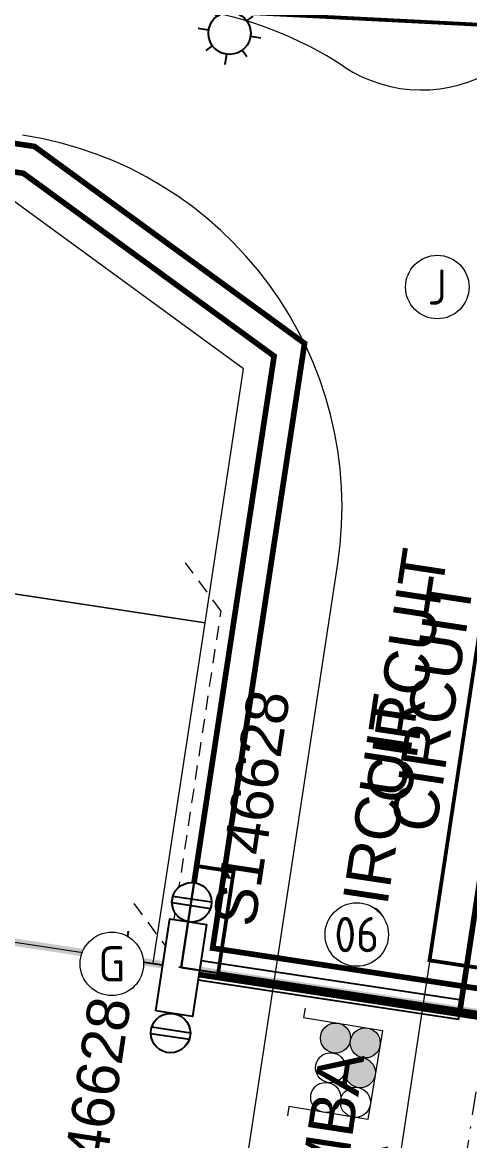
# Model space of a CAD drawing. Header units: metres. Extents: x 277548 to 280124, y 6243677 to 6246862.
# Drawn here: x 278800.7 to 278824.5, y 6244989.1 to 6245048.6 of the extents above; entities that cross this region are included whole.
import ezdxf
from ezdxf.enums import TextEntityAlignment as Align

# ---------------------------------------------------------------- set-up
doc = ezdxf.new("R2010")
doc.units = ezdxf.units.M
for name, pattern in [('Dash', [5, 3, -2]), ('DASHDOT2', [0.5, 0.25, -0.125, 0, -0.125]), ('PHANTOM2', [1.25, 0.625, -0.125, 0.125, -0.125, 0.125, -0.125]), ('Trench-Service', [1.5, 1, -0.5])]:
    doc.linetypes.add(name, pattern=pattern)
doc.layers.get('0').update_dxf_attribs({"color": 6})
doc.layers.add('_User Measure 240 LV CL', color=6, linetype='Continuous', plot=False)
doc.layers.add('_User Measure 240 LV RL', color=6, linetype='Continuous', plot=False)
for name, color, linetype in [('_User Measure HV', 10, 'Continuous'), ('_User Measure HV RL', 16, 'Continuous'), ('Duct_SP_NEW', 2, 'Continuous'), ('Equip_LV_NEW', 2, 'Continuous'), ('Equip_SP_SL_NEW', 2, 'Continuous'), ('Mains_HV_NEW_U72', 2, 'Continuous'), ('Mains_LV_NEW_T84', 2, 'Continuous'), ('Notes', 7, 'Continuous'), ('Notes_HV_MISC', 7, 'Continuous'), ('Notes_LV_MISC', 7, 'Continuous'), ('Notes_SP_MISC', 7, 'Continuous'), ('Notes_SP_NEW', 2, 'Continuous'), ('Services_SP_NEW_UG', 7, 'Trench-Service'), ('SupportsUG_SP_LV_NEW', 2, 'Continuous'), ('Trench_SP_NEW', 2, 'Continuous')]:
    doc.layers.add(name, color=color, linetype=linetype)
for name, color, linetype, lineweight, true_color in [('_User ZKERB-3-1', 7, 'Continuous', 0, 0x949494), ('_User ZROAD NAMES', 7, 'Continuous', 0, 0xa50000), ('_User ZSTG5-1-1', 7, 'Continuous', 0, 0x0000f0)]:
    doc.layers.add(name, color=color, linetype=linetype, lineweight=lineweight, true_color=true_color)
doc.layers.add('Cadastre Developer_SP_NEW', color=253, linetype='Continuous', lineweight=5)
doc.styles.add('ieISOCP', font='isocp.shx')
doc.styles.add('SL_LABEL', font='arial.ttf')
doc.styles.get("Standard").update_dxf_attribs({"font": 'arial.ttf'})
doc.linetypes.add('Cable New UG', pattern='A,7,-0.25,["x",Standard,S=2,R=0,X=0.2,Y=-0.8],-2.1', length=9.35)
doc.linetypes.add('IE Trench HV', pattern='A,7,-0.2,["/",Standard,S=3,R=0,X=0.6,Y=-1.4],-2.5', length=9.7)

# ---------------------------------------------------------------- blocks, each defined once
blk = doc.blocks.new('PILLAR_NEW')
for tag, height, flags, p in [('ASSET_NUM', 2.25, 8, (2, 4)), ('STREET_CODE', 0.2, 9, (1.5, 2)), ('OWNED_BY', 0.2, 9, (1.5, 1.8)), ('OPERATED_BY', 0.2, 9, (1.5, 1.6))]:
    blk.add_attdef(tag, text='', height=height, dxfattribs=dict(flags=flags)).set_placement(p, align=Align.MIDDLE_LEFT)
blk.add_wipeout([(-2.475, 0.99), (2.475, 0.99), (2.475, -0.99), (-2.475, -0.99)])
at = {"lineweight": -3}
blk.add_lwpolyline([(-2.475, 0.99), (2.475, 0.99), (2.475, -0.99), (-2.475, -0.99)], close=True, dxfattribs=at)
for tag, flags, p in [('STATE', 9, (1.5, 1.2)), ('MAINTAINED_BY', 9, (1.5, 1.4)), ('SUPPORT_TYPE', 9, (1.5, 1)), ('USAGE', 9, (1.5, 0.8)), ('LEGEND', 9, (1.5, 0.6)), ('SUBURB', 9, (1.5, 0.2)), ('STREETNAME', 9, (1.5, 0)), ('PARENT', 9, (1.5, 0.4)), ('Z', 1, (1.5, -0.6)), ('LOCATION', 9, (1.5, -0.2)), ('NOTES', 9, (1.5, -0.4))]:
    blk.add_attdef(tag, text='', height=0.2, dxfattribs=dict(flags=flags)).set_placement(p, align=Align.MIDDLE_LEFT)
blk = doc.blocks.new('*U125')
for p, q in [((0, 5.718), (0, 6.468)), ((-1.458, 5.676), (-1.061, 5.279)), ((1.459, 5.676), (1.061, 5.278)), ((-2.25, 4.218), (-1.5, 4.218)), ((1.5, 4.218), (2.25, 4.218)), ((-1.459, 2.76), (-1.061, 3.157)), ((0, 0), (0, 2.721)), ((1.458, 2.759), (1.061, 3.157)), ((0, 0), (0, 0))]:
    blk.add_line(p, q)
blk.add_circle((0, 4.218), 1.5)
at = {"style": 'SL_LABEL', "flags": 9}
for tag, height, p in [('ASSET_NUM', 2.5, (2, 2)), ('STREET_CODE', 0.2, (0, -0.2))]:
    blk.add_attdef(tag, text='', height=height, dxfattribs=at).set_placement(p, align=Align.MIDDLE_LEFT)
for tag, p, flags in [('Z', (0, 0), 1), ('OPERATED_BY', (0, -9.607), 9)]:
    blk.add_attdef(tag, p, '', height=0.2, dxfattribs=dict(flags=flags))
for tag, height, flags, p in [('CONSTRUCTED_VOLTAGE', 0.2, 9, (0, -0.4)), ('CONTROL_TYPE', 0.2, 9, (0, -0.6)), ('LANTERN_PURPOSE', 0.2, 9, (0, -0.8)), ('OPERATING_VOLTAGE', 0.2, 9, (0, -1.4)), ('ORIENTATION', 0.2, 9, (0, -1.6)), ('LANTERN_TYPE', 0.2, 9, (0, -1)), ('NO_PHASES', 0.2, 9, (0, -1.2)), ('LNUMBER', 2.5, 8, (1.2, -2.8)), ('OWNED_BY', 0.2, 9, (0, -1.8)), ('STATE', 0.2, 9, (0, -2)), ('CEXIST', 0.2, 9, (0, -2.4)), ('USAGE', 0.2, 9, (0, -2.2)), ('CNEW', 0.2, 9, (0, -2.6)), ('CNUMBER', 0.2, 9, (0, -2.8)), ('CREMOVE', 0.2, 9, (0, -3)), ('CREPLACE', 0.2, 9, (0, -3.2)), ('LKINGHEIGHT', 0.2, 9, (0, -3.4)), ('LBRACKET', 0.2, 9, (0, -3.6)), ('LBRACKETVOCAB', 0.2, 9, (0, -3.8)), ('LCATEGORY', 0.2, 9, (0, -4)), ('LCHARGE1', 0.2, 9, (0, -4.2)), ('LCHARGE1PERCENT', 0.2, 9, (0, -4.4)), ('LCHARGE2', 0.2, 9, (0, -4.6)), ('LCHARGE2PERCENT', 0.2, 9, (0, -4.8)), ('LCHARGE3', 0.2, 9, (0, -5)), ('LCHARGE3PERCENT', 0.2, 9, (0, -5.2)), ('LEXIST', 0.2, 9, (0, -5.4)), ('LLAMP', 0.2, 9, (0, -5.6)), ('LLAMPVOCAB', 0.2, 9, (0, -5.8)), ('LMAST', 0.2, 9, (0, -6)), ('LMASTVOCAB', 0.2, 9, (0, -6.2)), ('LNEW', 0.2, 9, (0, -6.4)), ('LANTNUMBER', 0.2, 9, (0, -6.6)), ('LOUTREACH', 0.2, 9, (0, -7)), ('LOUTREACHVOCAB', 0.2, 9, (0, -7.2)), ('LRATECODE', 0.2, 9, (0, -7.4)), ('LREMOVE', 0.2, 9, (0, -7.6)), ('LREPLACE', 0.2, 9, (0, -7.8)), ('LTYPE', 0.2, 9, (0, -8)), ('SUBURB', 0.2, 9, (0, -8.6)), ('STREETNAME', 0.2, 9, (0, -8.8)), ('LTYPEVOCAB', 0.2, 9, (0, -8.2)), ('LEGEND', 0.2, 9, (0, -8.4)), ('LOCATION', 0.2, 9, (0, -9)), ('NOTES', 0.2, 9, (0, -9.2)), ('MAINTAINED_BY', 0.2, 9, (0, -9.863))]:
    blk.add_attdef(tag, text='', height=height, dxfattribs=dict(flags=flags)).set_placement(p, align=Align.MIDDLE_LEFT)
blk = doc.blocks.new('*U126')
for tag, flags, p in [('TYPE', 9, (1.5, -2.6)), ('MAINTAINED_BY', 9, (1.5, -2.2)), ('NUMBER_OF_PHASES', 9, (1.5, -2.4)), ('Z', 1, (1.5, -2.8))]:
    blk.add_attdef(tag, text='', height=0.2, dxfattribs=dict(flags=flags)).set_placement(p, align=Align.MIDDLE_LEFT)
blk.add_wipeout([(1.055, 1.058), (0.914, 1.182), (0.758, 1.287), (0.591, 1.372), (0.414, 1.435), (0.231, 1.476), (0.044, 1.493), (-0.143, 1.487), (-0.328, 1.457), (-0.508, 1.405), (-0.68, 1.33), (-0.842, 1.234), (-0.99, 1.119), (-1.122, 0.986), (-1.237, 0.838), (-1.332, 0.676), (-1.407, 0.504), (-1.459, 0.323), (-1.488, 0.138), (-1.493, -0.049), (-1.475, -0.236), (-1.434, -0.419), (-1.37, -0.596), (-1.285, -0.763), (-1.179, -0.918), (-1.055, -1.058), (-0.914, -1.182), (-0.758, -1.287), (-0.591, -1.372), (-0.414, -1.435), (-0.231, -1.476), (-0.044, -1.493), (0.143, -1.487), (0.328, -1.457), (0.508, -1.405), (0.68, -1.33), (0.842, -1.234), (0.99, -1.119), (1.122, -0.986), (1.237, -0.838), (1.332, -0.676), (1.407, -0.504), (1.459, -0.323), (1.488, -0.138), (1.493, 0.049), (1.475, 0.236), (1.434, 0.419), (1.37, 0.596), (1.285, 0.763), (1.179, 0.918)])
for p, q in [((-1.479, 0.247), (1.479, 0.253)), ((-1.479, -0.253), (1.479, -0.247))]:
    blk.add_line(p, q)
blk.add_circle((0, 0), 1.5)
at = {"flags": 9}
for tag, p in [('ACTUAL_STATUS', (1.5, 0)), ('OPERATING_VOLTAGE', (1.5, -0.6)), ('ORIENTATION', (1.5, -0.8)), ('CONSTRUCTED_VOLTAGE', (1.5, -0.2)), ('NO_PHASES', (1.5, -0.4)), ('STATE', (1.5, -1)), ('SWITCH_TYPE', (1.5, -1.2)), ('OWNED_BY', (1.5, -1.8)), ('USAGE', (1.5, -1.4)), ('NOTES', (1.5, -1.6)), ('OPERATED_BY', (1.5, -2))]:
    blk.add_attdef(tag, text='', height=0.2, dxfattribs=at).set_placement(p, align=Align.MIDDLE_LEFT)
blk = doc.blocks.new('DUCT_INDICATOR')
at = {"color": 7, "lineweight": 9, "flags": 1}
blk.add_attdef('Z', (0, 0), '', height=0.2, dxfattribs=at)
at = {"color": 8, "linetype": 'Continuous', "lineweight": 15, "ltscale": 0.1}
blk.add_wipeout([(2.25, 0), (2.249, 0.05), (2.232, 0.285), (2.217, 0.386), (2.184, 0.54), (2.139, 0.698), (2.097, 0.815), (2.039, 0.952), (1.942, 1.137), (1.859, 1.268), (1.755, 1.408), (1.605, 1.577), (1.561, 1.62), (1.501, 1.676), (1.425, 1.742), (1.336, 1.81), (1.264, 1.862), (1.173, 1.92), (1.096, 1.965), (1.032, 2), (1, 2.015), (0.975, 2.028), (0.946, 2.041), (0.91, 2.058), (0.883, 2.07), (0.857, 2.08), (0.833, 2.09), (0.787, 2.108), (0.756, 2.119), (0.719, 2.132), (0.671, 2.148), (0.618, 2.163), (0.606, 2.167), (0.554, 2.181), (0.524, 2.188), (0.502, 2.193), (0.477, 2.199), (0.425, 2.209), (0.381, 2.218), (0.331, 2.225), (0.273, 2.233), (0.227, 2.239), (0.18, 2.243), (0.084, 2.248), (0.048, 2.249), (0, 2.25), (-0.048, 2.249), (-0.084, 2.248), (-0.18, 2.243), (-0.227, 2.239), (-0.273, 2.233), (-0.331, 2.225), (-0.381, 2.218), (-0.425, 2.209), (-0.477, 2.199), (-0.502, 2.193), (-0.524, 2.188), (-0.554, 2.181), (-0.606, 2.167), (-0.618, 2.163), (-0.671, 2.148), (-0.719, 2.132), (-0.756, 2.119), (-0.787, 2.108), (-0.833, 2.09), (-0.857, 2.08), (-0.883, 2.07), (-0.91, 2.058), (-0.946, 2.041), (-0.975, 2.028), (-1, 2.015), (-1.032, 2), (-1.096, 1.965), (-1.173, 1.92), (-1.264, 1.862), (-1.336, 1.81), (-1.425, 1.742), (-1.501, 1.676), (-1.561, 1.62), (-1.605, 1.577), (-1.755, 1.408), (-1.859, 1.268), (-1.942, 1.137), (-2.039, 0.952), (-2.097, 0.815), (-2.139, 0.698), (-2.184, 0.54), (-2.217, 0.386), (-2.232, 0.285), (-2.249, 0.05), (-2.25, 0), (-2.249, -0.05), (-2.232, -0.285), (-2.217, -0.386), (-2.184, -0.54), (-2.139, -0.698), (-2.097, -0.815), (-2.039, -0.952), (-1.942, -1.137), (-1.859, -1.268), (-1.755, -1.408), (-1.605, -1.577), (-1.561, -1.62), (-1.501, -1.676), (-1.425, -1.742), (-1.336, -1.81), (-1.264, -1.862), (-1.173, -1.92), (-1.096, -1.965), (-1.032, -2), (-1, -2.015), (-0.975, -2.028), (-0.946, -2.041), (-0.91, -2.058), (-0.883, -2.07), (-0.857, -2.08), (-0.833, -2.09), (-0.787, -2.108), (-0.756, -2.119), (-0.719, -2.132), (-0.671, -2.148), (-0.618, -2.163), (-0.606, -2.167), (-0.554, -2.181), (-0.524, -2.188), (-0.502, -2.193), (-0.477, -2.199), (-0.425, -2.209), (-0.381, -2.218), (-0.331, -2.225), (-0.273, -2.233), (-0.227, -2.239), (-0.18, -2.243), (-0.084, -2.248), (-0.048, -2.249), (0, -2.25), (0.048, -2.249), (0.084, -2.248), (0.18, -2.243), (0.227, -2.239), (0.273, -2.233), (0.331, -2.225), (0.381, -2.218), (0.425, -2.209), (0.477, -2.199), (0.502, -2.193), (0.524, -2.188), (0.554, -2.181), (0.606, -2.167), (0.618, -2.163), (0.671, -2.148), (0.719, -2.132), (0.756, -2.119), (0.787, -2.108), (0.833, -2.09), (0.857, -2.08), (0.883, -2.07), (0.91, -2.058), (0.946, -2.041), (0.975, -2.028), (1, -2.015), (1.032, -2), (1.096, -1.965), (1.173, -1.92), (1.264, -1.862), (1.336, -1.81), (1.425, -1.742), (1.501, -1.676), (1.561, -1.62), (1.605, -1.577), (1.755, -1.408), (1.859, -1.268), (1.942, -1.137), (2.039, -0.952), (2.097, -0.815), (2.139, -0.698), (2.184, -0.54), (2.217, -0.386), (2.232, -0.285), (2.249, -0.05)], dxfattribs=at)
at = {"color": 7, "lineweight": 9}
blk.add_circle((0, 0), 2.25, dxfattribs=at)
blk.add_attdef('CODE', text='', height=1.8, dxfattribs=at).set_placement((0, 0), align=Align.MIDDLE_CENTER)
blk = doc.blocks.new('Earth')
for p, q in [((0, -1.022), (0, 0)), ((0, -3.066), (0, -1.022)), ((-1.5, -3.066), (1.5, -3.066)), ((-1, -3.666), (1, -3.666)), ((-0.25, -4.266), (0.25, -4.266))]:
    blk.add_line(p, q)

msp = doc.modelspace()

# ---------------------------------------------------------------- hatches: boundary and pattern name
at = {"layer": 'Notes_SP_MISC', "lineweight": 9}
h = msp.add_hatch(color=3, dxfattribs=at)
h.dxf.hatch_style = 1
h.paths.add_polyline_path([(278818.13105, 6244994.40482, -1), (278816.56243, 6244994.72014, -1)])
h = msp.add_hatch(color=3, dxfattribs=at)
h.dxf.hatch_style = 1
h.paths.add_polyline_path([(278819.7098, 6244994.14492, -1), (278818.14118, 6244994.46024, -1)])
h = msp.add_hatch(color=3, dxfattribs=at)
h.dxf.hatch_style = 1
h.paths.add_polyline_path([(278819.44991, 6244992.56617, -1), (278817.88129, 6244992.88149, -1)])

# ---------------------------------------------------------------- linework, layer by layer
at = {"layer": '_User Measure 240 LV RL', "flags": 128}
msp.add_lwpolyline([(278823.96938, 6244996.05632), (278829.77138, 6245034.21998), (278835.32791, 6245038.30996), (278947.0253, 6245021.32869), (278966.3472, 6245015.35672), (279021.94505, 6245006.90421)], dxfattribs=at)
at = {"layer": '_User ZKERB-3-1', "linetype": 'Continuous'}
for p, q in [((278826.57344, 6245026.49152), (278818.75526, 6244975.066)), ((278810.84614, 6244976.26842), (278817.46191, 6245019.78482))]:
    msp.add_line(p, q, dxfattribs=at)
for centre, radius, start, end in [((278806.80064, 6245029.49757), 20, 56.621876, 81.355558), ((278821.9301, 6245052.46166), 7.5, 236.621876, 301.902026), ((278797.6891, 6245022.79086), 20, 351.355557, 81.355555)]:
    msp.add_arc(centre, radius, start, end, dxfattribs=at)
at = {"layer": '_User ZSTG5-1-1', "color": 252, "linetype": 'DASHDOT2', "ltscale": 5, "true_color": 0x878787}
msp.add_line((278820.33919, 6244962.19818), (278825.75007, 6244997.78922), dxfattribs=at)
msp.add_line((278820.33919, 6244962.19818), (278825.75007, 6244997.78922), dxfattribs=at)
at = {"layer": 'Cadastre Developer_SP_NEW', "color": 2}
for points in [[(278810.40766, 6245016.63046), (278812.46164, 6245030.14085), (278800.16517, 6245039.10402), (278773.00225, 6245043.23358), (278769.89418, 6245022.78969)], [(278767.21561, 6245005.17094), (278767.14334, 6245004.69554), (278807.65682, 6244998.53631), (278810.40766, 6245016.63046), (278769.89418, 6245022.78969)]]:
    msp.add_lwpolyline(points, close=True, dxfattribs=at)
at = {"layer": 'Duct_SP_NEW'}
for p, q in [((278810.19672, 6244998.6763), (278810.11856, 6244998.16221)), ((278824.04755, 6244996.57041), (278810.19672, 6244998.6763)), ((278810.0404, 6244997.64811), (278810.11856, 6244998.16221)), ((278823.89122, 6244995.54223), (278810.0404, 6244997.64811)), ((278824.04755, 6244996.57041), (278823.96938, 6244996.05632)), ((278823.89122, 6244995.54223), (278823.96938, 6244996.05632))]:
    msp.add_line(p, q, dxfattribs=at)
at = {"layer": 'Mains_HV_NEW_U72', "color": 10, "linetype": 'Cable New UG', "lineweight": 35, "ltscale": 0.75, "flags": 128}
for points in [[(278697.59961, 6245091.19383, 0.3, 0.3, 0), (278698.33259, 6245086.03526, 0.3, 0.3, 0), (278694.11023, 6245058.26195, 0.3, 0.3, 0), (278801.34031, 6245041.95984, 0.3, 0.3, 0), (278815.70147, 6245031.49166, 0.3, 0.3, 0), (278810.81394, 6244999.34303, 0.3, 0.3, 0), (278838.89041, 6244995.07459, 0.3, 0.3, 0), (278841.41706, 6245011.69412, 0, 0, 0), (278856.62521, 6245009.38203, 0, 0, 0), (278856.62487, 6245009.38208, 0, 0, 0)], [(278692.40182, 6245057.00445, 0.3, 0.3, 0), (278800.75274, 6245040.53193, 0.3, 0.3, 0), (278814.08156, 6245030.81626, 0.3, 0.3, 0), (278809.10553, 6244998.08553, 0.3, 0.3, 0), (278838.66495, 6244993.59163, 0.3, 0.3, 0), (278836.08122, 6244976.59666, 0, 0, 0), (278851.13332, 6244974.3083, 0, 0, 0), (278851.13298, 6244974.30835, 0, 0, 0)]]:
    msp.add_lwpolyline(points, format="xyseb", dxfattribs=at)
at = {"layer": 'Mains_LV_NEW_T84', "color": 170, "linetype": 'Cable New UG', "ltscale": 0.75, "flags": 128}
msp.add_lwpolyline([(278851.95639, 6245035.78195, 0.2, 0.2, 0), (278853.41468, 6245045.67515, 0.2, 0.2, 0), (278840.42298, 6245047.65027, 0.2, 0.2, 0), (278833.27385, 6245048.01245, 0.2, 0.2, 0), (278810.49083, 6245049.16636, 0.2, 0.2, 0), (278793.91669, 6245051.68612, 0.2, 0.2, 0), (278785.40503, 6245052.98014, 0.2, 0.2, 0), (278785.70563, 6245054.95742, 0.2, 0.2, 0), (278791.35434, 6245054.09865, 0.2, 0.2, 0)], format="xyseb", dxfattribs=at)
at = {"layer": 'Mains_LV_NEW_T84', "color": 170, "linetype": 'Cable New UG', "ltscale": 0.75, "const_width": 0.2, "flags": 128}
for points in [[(278846.55166, 6245001.87608), (278848.64482, 6245001.55786), (278849.07064, 6245004.35879), (278831.7192, 6245006.99671), (278830.27359, 6244997.48796), (278822.34725, 6244998.693), (278827.91861, 6245035.3396), (278834.8095, 6245040.41176), (278854.1806, 6245037.46678)], [(278809.13333, 6244998.30608), (278809.94808, 6245003.7122), (278811.9288, 6245003.40774), (278811.1071, 6244998.00883), (278823.96938, 6244996.05632), (278823.96938, 6244996.05632), (278829.9253, 6244995.15085), (278828.51473, 6244985.45949), (278845.88255, 6244982.93163), (278846.2906, 6244985.7352), (278844.19547, 6244986.04014)]]:
    msp.add_lwpolyline(points, dxfattribs=at)
at = {"layer": 'Notes', "color": 20, "linetype": 'PHANTOM2', "ltscale": 7.5, "true_color": 0xff470a, "const_width": 0.4, "flags": 128}
msp.add_lwpolyline([(278712.86941, 6245013.43315), (278767.2156, 6245005.17086), (278767.14334, 6245004.69554), (278807.65682, 6244998.53631), (278825.45234, 6244995.83087), (278831.16095, 6245033.38027), (278835.71672, 6245036.73362), (278928.84662, 6245022.57515), (278922.83453, 6244983.02954), (279016.1591, 6244968.84147), (279021.71096, 6245005.42257), (279066.95005, 6244998.5449, -0.22112969), (279078.54179, 6244990.84841), (279082.46915, 6244984.43411), (279080.92324, 6244979.35359), (279088.02408, 6244962.81339, 0.21979365), (279144.98476, 6245027.52503)], format="xyb", dxfattribs=at)
at = {"layer": 'Notes_SP_MISC', "color": 3, "lineweight": 9}
for centre in [(278817.34674, 6244994.56248), (278818.92549, 6244994.30258), (278817.08685, 6244992.98373), (278818.6656, 6244992.72383), (278816.82695, 6244991.40498), (278818.4057, 6244991.14508)]:
    msp.add_circle(centre, 0.8, dxfattribs=at)
at = {"layer": 'Services_SP_NEW_UG', "color": 170, "linetype": 'Dash', "lineweight": 15, "ltscale": 0.25}
for points in [[(278808.3983, 6244998.42358), (278811.26211, 6245017.26083), (278809.37668, 6245019.82371)], [(278806.6248, 6245001.72272), (278809.13893, 6244998.30524)]]:
    msp.add_lwpolyline(points, dxfattribs=at)
at = {"layer": 'Trench_SP_NEW', "color": 10, "linetype": 'IE Trench HV', "lineweight": 35, "ltscale": 0.5, "const_width": 0.3, "flags": 128}
msp.add_lwpolyline([(278737.0039, 6245050.22362), (278800.75274, 6245040.53193), (278814.08156, 6245030.81626), (278809.13893, 6244998.30524)], dxfattribs=at)
msp.add_lwpolyline([(279082.15654, 6244978.25393), (279084.10264, 6244984.64964), (279079.76914, 6244991.59639, 0.22535412), (279067.17224, 6245000.02836), (279021.94681, 6245006.90394), (278966.3472, 6245015.35672), (278947.0253, 6245021.32869), (278929.07207, 6245024.05811), (278871.73094, 6245032.77564), (278835.32791, 6245038.30996), (278829.77138, 6245034.21998), (278824.26711, 6244998.01468), (278823.96938, 6244996.05632)], format="xyb", dxfattribs=at)

# ---------------------------------------------------------------- block references
at = {"layer": 'Equip_SP_SL_NEW', "xscale": 0.7499999999999999, "yscale": 0.7499999999999999, "zscale": 0.7499999999999999, "rotation": 171.355558}
msp.add_blockref('*U125', (278812.18738, 6245051.10548), dxfattribs=at)
at = {"layer": 'Notes_LV_MISC', "rotation": 261.3407631980136}
msp.add_blockref('Earth', (278809.1325, 6244998.30048), dxfattribs=at)

# ---------------------------------------------------------------- texts
at = {"layer": '_User ZROAD NAMES', "color": 7, "insert": (278816.04301, 6244972.27854), "char_height": 2.4, "attachment_point": 7, "rotation": 81.3555561, "line_spacing_factor": 0.6}
msp.add_mtext('{\\fArial|b0|i0|c0|p39;TARUMBA                    CIRCUIT}', dxfattribs=at)
at = {"layer": 'Notes_HV_MISC', "color": 7, "insert": (278817.70765, 6244972.59942), "char_height": 2.4, "attachment_point": 7, "rotation": 81.3555561, "line_spacing_factor": 0.6}
msp.add_mtext('{\\fArial|b0|i0|c0|p39;TARUMBA                  CIRCUIT}', dxfattribs=at)
at = {"layer": 'Notes_LV_MISC', "color": 7, "insert": (278816.4591, 6244977.41291), "char_height": 2.4, "attachment_point": 7, "rotation": 81.3555561, "line_spacing_factor": 0.6}
msp.add_mtext('{\\fArial|b0|i0|c0|p39;TARUMBA      CIRCUIT}', dxfattribs=at)

# ---------------------------------------------------------------- next in the draw order: block references
at = {"layer": 'Notes_SP_NEW', "color": 7, "lineweight": 15, "ltscale": 0.5}
ref = msp.add_blockref('DUCT_INDICATOR', (278818.47591, 6245000.06375), dxfattribs=dict(at, xscale=0.75, yscale=0.75))
ref.add_attrib('CODE', '06', dxfattribs={"layer": '0', "color": 7, "height": 1.875, "style": 'ieISOCP'}).set_placement((278818.47591, 6245000.06375), align=Align.MIDDLE_CENTER)
ref = msp.add_blockref('DUCT_INDICATOR', (278805.45431, 6244998.5065), dxfattribs=dict(at, xscale=0.75, yscale=0.75))
ref.add_attrib('CODE', 'G', dxfattribs={"layer": '0', "color": 7, "height": 1.875, "style": 'ieISOCP'}).set_placement((278805.45431, 6244998.5065), align=Align.MIDDLE_CENTER)
at = {"layer": 'SupportsUG_SP_LV_NEW'}
ref = msp.add_blockref('PILLAR_NEW', (278809.13893, 6244998.30524), dxfattribs=dict(at, rotation=81.34076326586498))
ref.add_attrib('ASSET_NUM', 'S146628', dxfattribs={"layer": '0', "height": 2.25, "rotation": 81.3407633}).set_placement((278811.92991, 6245000.57136), align=Align.MIDDLE_LEFT)

# ---------------------------------------------------------------- next in the draw order: linework, layer by layer
at = {"layer": 'Notes_SP_MISC', "color": 3, "lineweight": 9}
msp.add_lwpolyline([(278815.73248, 6244996.14572), (278815.65126, 6244995.65236), (278819.84482, 6244994.96201), (278819.06513, 6244990.22576), (278814.87158, 6244990.9161), (278814.79036, 6244990.42274)], dxfattribs=at)

# ---------------------------------------------------------------- next in the draw order: block references
at = {"layer": 'Equip_LV_NEW', "xscale": 0.7, "yscale": 0.7, "zscale": 0.7, "rotation": 351.3407632825759}
for p in [(278809.69968, 6245001.78077), (278808.57818, 6244994.82971)]:
    msp.add_blockref('*U126', p, dxfattribs=at)

# ---------------------------------------------------------------- next in the draw order: block references
at = {"layer": 'Notes_LV_MISC'}
ref = msp.add_blockref('PILLAR_NEW', (278809.13893, 6244998.30524), dxfattribs=dict(at, rotation=81.34076326586498))
ref.add_attrib('ASSET_NUM', 'S146628', dxfattribs={"layer": '0', "height": 2.25, "rotation": 81.3407633}).set_placement((278803.47591, 6244984.26031), align=Align.MIDDLE_LEFT)

# ---------------------------------------------------------------- next in the draw order: linework, layer by layer
at = {"layer": '_User Measure 240 LV CL', "color": 217, "true_color": 0x93278f, "flags": 128}
msp.add_lwpolyline([(278824.55999, 6244999.94116), (278823.96938, 6244996.05632), (278809.13893, 6244998.30524)], dxfattribs=at)
at = {"layer": '_User Measure 240 LV RL', "flags": 128}
msp.add_lwpolyline([(278823.96938, 6244996.05632), (278809.01753, 6244998.32944)], dxfattribs=at)
at = {"layer": '_User Measure HV', "color": 1, "flags": 128}
msp.add_lwpolyline([(278697.59893, 6245091.18937), (278692.41419, 6245057.00257), (278800.75274, 6245040.53193), (278814.08156, 6245030.81626), (278809.13417, 6244998.31171), (278825.45234, 6244995.83087), (278826.03865, 6244999.68741), (278825.45234, 6244995.83087), (278809.13893, 6244998.30524), (278814.08156, 6245030.81626), (278800.72727, 6245040.5358), (278691.31948, 6245057.16035)], dxfattribs=at)
at = {"layer": '_User Measure HV RL', "color": 242, "true_color": 0xcd2027, "flags": 128}
msp.add_lwpolyline([(278697.59852, 6245091.18907), (278692.40665, 6245057.00371), (278800.75274, 6245040.53193), (278814.08156, 6245030.81626), (278809.13978, 6244998.31085), (278825.45234, 6244995.83087), (278826.03865, 6244999.68741)], dxfattribs=at)

# ---------------------------------------------------------------- next in the draw order: block references
at = {"layer": 'Notes_SP_NEW', "color": 7, "lineweight": 15, "ltscale": 0.5}
ref = msp.add_blockref('DUCT_INDICATOR', (278822.75918, 6245034.48673), dxfattribs=dict(at, xscale=0.75, yscale=0.75))
ref.add_attrib('CODE', 'J', dxfattribs={"layer": '0', "color": 7, "height": 1.875, "style": 'ieISOCP'}).set_placement((278822.75918, 6245034.48673), align=Align.MIDDLE_CENTER)

doc.saveas('drawing.dxf')
